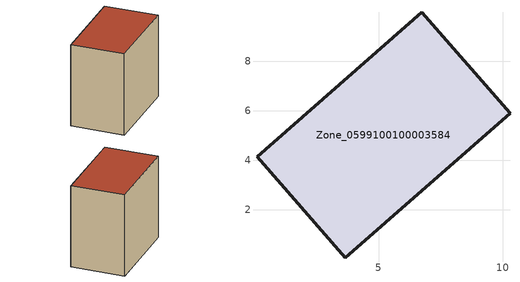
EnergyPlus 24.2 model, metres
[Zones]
Zone_0599100100003584
 floor ground (C_G): 3.65,0.08 0.09,4.14 6.74,9.97 10.3,5.91 z0
 wall outside (C_F): 0.09,4.14 3.65,0.08 10.3,5.91 6.74,9.97 0.09,4.14 z0:8.53
 roof outside (C_R): 10.3,5.91 6.74,9.97 0.09,4.14 3.65,0.08 z8.53
[BUILDING]
Pand.0599100100003584: North Axis=0; Terrain=City; Loads Convergence Tolerance Value=0.04; Temperature Convergence Tolerance Value=0.4; Solar Distribution=FullExterior; Maximum Number of Warmup Days=25; Minimum Number of Warmup Days=1
[Site:Location]
Rotterdam.The.Hague.AP_ZH_NLD Design_Conditions: Latitude=51.96; Longitude=4.45; Time Zone=1; Elevation=-4.5
[SITE:GROUNDTEMPERATURE:BUILDINGSURFACE]
18, 18, 18, 18, 18, 18, 18, 18, 18, 18, 18, 18
[MATERIAL] Thermal Absorptance=0.9; Solar Absorptance=0.7; Visible Absorptance=0.7
Name | Roughness | Thickness | Conductivity | Density | Specific Heat
G.TI.2006-2014 | MediumSmooth | 0.15 | 0.06 | 540 | 1210
F.TI.2006-2014 | Rough | 0.3 | 0.12 | 1920 | 840
R.TI.2006-2014 | MediumRough | 0.2 | 0.08 | 1500 | 1000
[CONSTRUCTION]
C_G: G.TI.2006-2014
C_F: F.TI.2006-2014
C_R: R.TI.2006-2014
[ZONE]
Zone_0599100100003584: Type=1; Multiplier=1; Ceiling Height=Autocalculate; Volume=Autocalculate; Floor Area=autocalculate; Part of Total Floor Area=Yes
[ZONEINFILTRATION:DESIGNFLOWRATE]
Infil_Zone_0599100100003584: Zone or ZoneList or Space or SpaceList=Zone_0599100100003584; Schedule=AlwaysOn; Design Flow Rate Calculation Method=Flow/Area; Flow Rate per Floor Area=0.0015; Constant Term Coefficient=1; Temperature Term Coefficient=0; Velocity Term Coefficient=0; Velocity Squared Term Coefficient=0
[HVACTEMPLATE:ZONE:IDEALLOADSAIRSYSTEM]
Zone_0599100100003584: Maximum Heating Supply Air Temperature=50; Minimum Cooling Supply Air Temperature=13; Maximum Heating Supply Air Humidity Ratio=0.0156; Minimum Cooling Supply Air Humidity Ratio=0.0077; Heating Limit=NoLimit; Cooling Limit=NoLimit; Dehumidification Control Type=ConstantSensibleHeatRatio; Cooling Sensible Heat Ratio=0.7; Dehumidification Setpoint=60; Humidification Control Type=None; Humidification Setpoint=30; Outdoor Air Method=None; Outdoor Air Flow Rate per Person=0.00944; Outdoor Air Flow Rate per Zone Floor Area=0; Outdoor Air Flow Rate per Zone=0; Demand Controlled Ventilation Type=None; Outdoor Air Economizer Type=NoEconomizer; Heat Recovery Type=None; Sensible Heat Recovery Effectiveness=0.7; Latent Heat Recovery Effectiveness=0.65
[ZONECONTROL:THERMOSTAT]
ThermostatControl_Zone_0599100100003584: Zone or ZoneList=Zone_0599100100003584; Control Type Schedule=DualSetpointControlType; Control 1=Thermostat_Zone_0599100100003584; Temperature Difference Between Cutout And Setpoint=0
[THERMOSTATSETPOINT:DUALSETPOINT]
Thermostat_Zone_0599100100003584: Heating Setpoint Temperature Schedule=HeatingSetpoint_Zone_0599100100003584; Cooling Setpoint Temperature Schedule=CoolingSetpoint_Zone_0599100100003584
[SCHEDULE:COMPACT]
HeatingSetpoint_Zone_0599100100003584: Through: 12/31, For: AllDays, Until: 24:00, 21
CoolingSetpoint_Zone_0599100100003584: Through: 12/31, For: AllDays, Until: 24:00, 24
DualSetpointControlType: Through: 12/31, For: AllDays, Until: 24:00, 4
AlwaysOn: Through: 12/31, For: AllDays, Until: 24:00, 1
